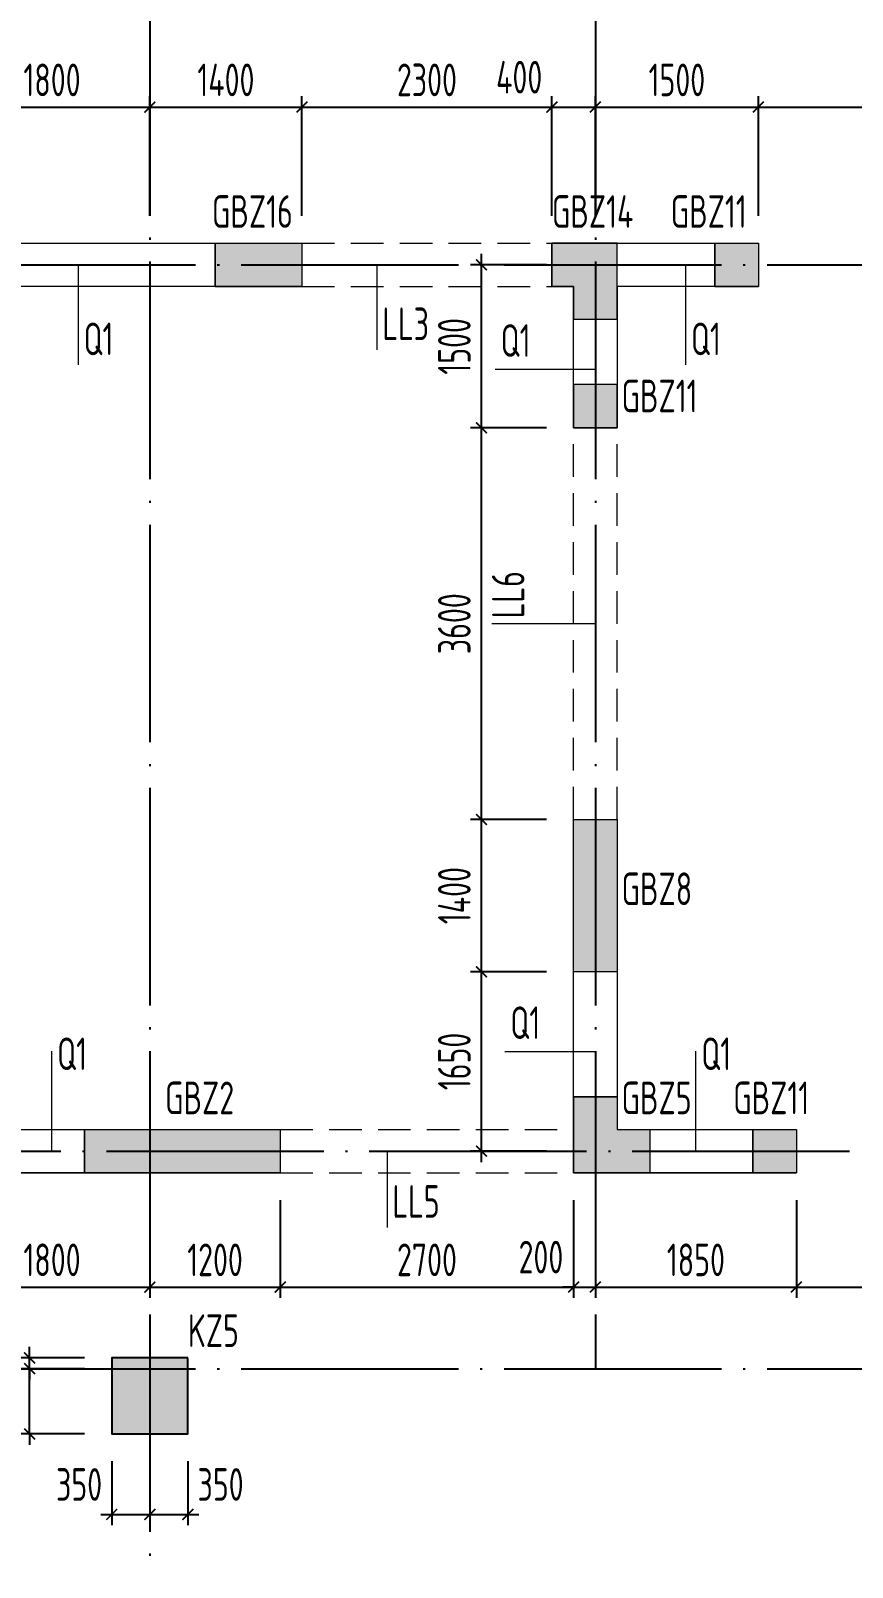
# Model space of a CAD drawing. Header units: millimetres. Extents: x -202076 to 1082610, y -439651 to 179350.
# Drawn here: x 126647 to 134207, y -192306 to -178179 of the extents above; entities that cross this region are included whole.
import ezdxf
from ezdxf.enums import TextEntityAlignment as Align

# ---------------------------------------------------------------- set-up
doc = ezdxf.new("R2010")
doc.units = ezdxf.units.MM
doc.header["$LTSCALE"] = 1000
for name, pattern in [('DASHED', [0.75, 0.5, -0.25]), ('DOTE', [2.42, 2, -0.2, 0.02, -0.2]), ('短虚线', [187.5, 125, -62.5])]:
    doc.linetypes.add(name, pattern=pattern)
doc.layers.add('A_AXIS-轴线', color=36, linetype='DOTE')
doc.layers.add('COLU', color=5, linetype='Continuous')
for name, color, linetype, lineweight in [('BEAM', 4, 'DASHED', 0), ('COLU_TEXT', 6, 'Continuous', 0), ('DIM', 3, 'Continuous', 0), ('WALL', 2, 'Continuous', 0), ('墙柱名称编号', 7, 'Continuous', 18), ('墙柱轮廓', 7, 'Continuous', 18), ('墙梁名称编号', 3, 'Continuous', 18), ('墙梁标注引线', 3, 'Continuous', 18), ('墙身名称编号', 3, 'Continuous', 18), ('墙身标注引线', 3, 'Continuous', 18), ('边缘构件填充', 253, 'Continuous', 18)]:
    doc.layers.add(name, color=color, linetype=linetype, lineweight=lineweight)
doc.styles.add('TSSD_Dimension', font='tssdeng.shx', dxfattribs={"width": 0.7, "bigfont": 'hztxt.shx'})
doc.styles.add('TSSD_Rein', font='tssdeng.shx', dxfattribs={"width": 0.7, "bigfont": 'hztxt.shx'})
doc.dimstyles.new('TSSD_100_100', dxfattribs={"dimtxt": 300, "dimasz": 100, "dimexe": 100, "dimexo": 250, "dimgap": 100, "dimtad": 1, "dimdec": 0, "dimzin": 0, "dimdsep": 46, "dimtxsty": 'TSSD_Dimension', "dimblk": 'ARCHTICK', "dimcen": 0, "dimdle": 100, "dimclrt": 7, "dimadec": 0, "dimazin": 0, "dimtfac": 1, "dimtdec": 0, "dimtix": 1, "dimtmove": 2, "dimatfit": 3, "dimfxl": 1, "dimtolj": 1, "dimtzin": 0, "dimarcsym": 0})

# ---------------------------------------------------------------- blocks, each defined once
blk = doc.blocks.new('_ARCHTICK')
at = {"color": 0, "linetype": 'ByBlock', "const_width": 0.15}
blk.add_lwpolyline([(-0.5, -0.5), (0.5, 0.5)], dxfattribs=at)
blk = doc.blocks.new('*D960')
at = {"layer": 'Defpoints', "color": 0, "transparency": 16777216}
for p in [(126637, -190481), (127393, -190481), (127393, -191081)]:
    blk.add_point(p, dxfattribs=at)
at = {"layer": 'DIM', "color": 0, "lineweight": -2, "transparency": 16777216}
for p, q in [((126637, -190481), (126637, -190381)), ((127143, -190481), (126537, -190481)), ((126637, -191081), (126637, -190481)), ((127143, -191081), (126537, -191081)), ((126637, -191081), (126637, -191181))]:
    blk.add_line(p, q, dxfattribs=at)
at = {"layer": 'DIM', "color": 0, "lineweight": -2, "transparency": 16777216, "xscale": 100, "yscale": 100, "zscale": 100}
for p, rotation in [((126637, -190481), 270), ((126637, -191081), 90)]:
    blk.add_blockref('_ARCHTICK', p, dxfattribs=dict(at, rotation=rotation))
at = {"layer": 'DIM', "color": 7, "transparency": 16777216, "insert": (126387, -190781), "char_height": 300, "attachment_point": 5, "rotation": 90, "style": 'TSSD_Dimension'}
blk.add_mtext('\\A1;600', dxfattribs=at)
blk = doc.blocks.new('*D961')
at = {"layer": 'Defpoints', "color": 0, "transparency": 16777216}
for p in [(126637, -190381), (127393, -190381), (127393, -190481)]:
    blk.add_point(p, dxfattribs=at)
at = {"layer": 'DIM', "color": 0, "lineweight": -2, "transparency": 16777216}
for p, q in [((126637, -190381), (126637, -190281)), ((127143, -190381), (126537, -190381)), ((126637, -190481), (126637, -190381)), ((127143, -190481), (126537, -190481)), ((126637, -190481), (126637, -190581))]:
    blk.add_line(p, q, dxfattribs=at)
at = {"layer": 'DIM', "color": 0, "lineweight": -2, "transparency": 16777216, "xscale": 100, "yscale": 100, "zscale": 100}
for p, rotation in [((126637, -190381), 270), ((126637, -190481), 90)]:
    blk.add_blockref('_ARCHTICK', p, dxfattribs=dict(at, rotation=rotation))
at = {"layer": 'DIM', "color": 7, "transparency": 16777216, "insert": (126362, -190099), "char_height": 300, "attachment_point": 5, "rotation": 90, "style": 'TSSD_Dimension'}
blk.add_mtext('\\A1;100', dxfattribs=at)
blk = doc.blocks.new('*D962')
at = {"layer": 'Defpoints', "color": 0, "transparency": 16777216}
for p in [(127393, -191081), (127743, -191081), (127743, -191820)]:
    blk.add_point(p, dxfattribs=at)
at = {"layer": 'DIM', "color": 0, "lineweight": -2, "transparency": 16777216}
for p, q in [((127393, -191331), (127393, -191920)), ((127743, -191331), (127743, -191920)), ((127293, -191820), (127843, -191820))]:
    blk.add_line(p, q, dxfattribs=at)
at = {"layer": 'DIM', "color": 0, "lineweight": -2, "transparency": 16777216, "xscale": 100, "yscale": 100, "zscale": 100, "rotation": 180}
blk.add_blockref('_ARCHTICK', (127393, -191820), dxfattribs=at)
at = {"layer": 'DIM', "color": 0, "lineweight": -2, "transparency": 16777216, "xscale": 100, "yscale": 100, "zscale": 100}
blk.add_blockref('_ARCHTICK', (127743, -191820), dxfattribs=at)
at = {"layer": 'DIM', "color": 7, "transparency": 16777216, "insert": (127092, -191545), "char_height": 300, "attachment_point": 5, "style": 'TSSD_Dimension'}
blk.add_mtext('\\A1;350', dxfattribs=at)
blk = doc.blocks.new('*D963')
at = {"layer": 'Defpoints', "color": 0, "transparency": 16777216}
for p in [(127743, -191081), (128093, -191081), (128093, -191820)]:
    blk.add_point(p, dxfattribs=at)
at = {"layer": 'DIM', "color": 0, "lineweight": -2, "transparency": 16777216}
for p, q in [((127743, -191331), (127743, -191920)), ((128093, -191331), (128093, -191920)), ((127643, -191820), (128193, -191820))]:
    blk.add_line(p, q, dxfattribs=at)
at = {"layer": 'DIM', "color": 0, "lineweight": -2, "transparency": 16777216, "xscale": 100, "yscale": 100, "zscale": 100, "rotation": 180}
blk.add_blockref('_ARCHTICK', (127743, -191820), dxfattribs=at)
at = {"layer": 'DIM', "color": 0, "lineweight": -2, "transparency": 16777216, "xscale": 100, "yscale": 100, "zscale": 100}
blk.add_blockref('_ARCHTICK', (128093, -191820), dxfattribs=at)
at = {"layer": 'DIM', "color": 7, "transparency": 16777216, "insert": (128394, -191545), "char_height": 300, "attachment_point": 5, "style": 'TSSD_Dimension'}
blk.add_mtext('\\A1;350', dxfattribs=at)
blk = doc.blocks.new('*D862')
at = {"layer": 'Defpoints', "color": 0, "transparency": 16777216}
for p in [(125943, -188681), (127743, -188681), (127743, -189730)]:
    blk.add_point(p, dxfattribs=at)
at = {"layer": 'DIM', "color": 0, "lineweight": -2, "transparency": 16777216}
for p, q in [((125943, -188931), (125943, -189830)), ((127743, -188931), (127743, -189830)), ((125843, -189730), (127843, -189730))]:
    blk.add_line(p, q, dxfattribs=at)
at = {"layer": 'DIM', "color": 0, "lineweight": -2, "transparency": 16777216, "xscale": 100, "yscale": 100, "zscale": 100, "rotation": 180}
blk.add_blockref('_ARCHTICK', (125943, -189730), dxfattribs=at)
at = {"layer": 'DIM', "color": 0, "lineweight": -2, "transparency": 16777216, "xscale": 100, "yscale": 100, "zscale": 100}
blk.add_blockref('_ARCHTICK', (127743, -189730), dxfattribs=at)
at = {"layer": 'DIM', "color": 7, "transparency": 16777216, "insert": (126843, -189480), "char_height": 300, "attachment_point": 5, "style": 'TSSD_Dimension'}
blk.add_mtext('\\A1;1800', dxfattribs=at)
blk = doc.blocks.new('*D863')
at = {"layer": 'Defpoints', "color": 0, "transparency": 16777216}
for p in [(127743, -188681), (128943, -188681), (128943, -189730)]:
    blk.add_point(p, dxfattribs=at)
at = {"layer": 'DIM', "color": 0, "lineweight": -2, "transparency": 16777216}
for p, q in [((127743, -188931), (127743, -189830)), ((128943, -188931), (128943, -189830)), ((127643, -189730), (129043, -189730))]:
    blk.add_line(p, q, dxfattribs=at)
at = {"layer": 'DIM', "color": 0, "lineweight": -2, "transparency": 16777216, "xscale": 100, "yscale": 100, "zscale": 100, "rotation": 180}
blk.add_blockref('_ARCHTICK', (127743, -189730), dxfattribs=at)
at = {"layer": 'DIM', "color": 0, "lineweight": -2, "transparency": 16777216, "xscale": 100, "yscale": 100, "zscale": 100}
blk.add_blockref('_ARCHTICK', (128943, -189730), dxfattribs=at)
at = {"layer": 'DIM', "color": 7, "transparency": 16777216, "insert": (128343, -189480), "char_height": 300, "attachment_point": 5, "style": 'TSSD_Dimension'}
blk.add_mtext('\\A1;1200', dxfattribs=at)
blk = doc.blocks.new('*D864')
at = {"layer": 'Defpoints', "color": 0, "transparency": 16777216}
for p in [(128943, -188681), (131643, -188681), (131643, -189730)]:
    blk.add_point(p, dxfattribs=at)
at = {"layer": 'DIM', "color": 0, "lineweight": -2, "transparency": 16777216}
for p, q in [((128943, -188931), (128943, -189830)), ((131643, -188931), (131643, -189830)), ((128843, -189730), (131743, -189730))]:
    blk.add_line(p, q, dxfattribs=at)
at = {"layer": 'DIM', "color": 0, "lineweight": -2, "transparency": 16777216, "xscale": 100, "yscale": 100, "zscale": 100, "rotation": 180}
blk.add_blockref('_ARCHTICK', (128943, -189730), dxfattribs=at)
at = {"layer": 'DIM', "color": 0, "lineweight": -2, "transparency": 16777216, "xscale": 100, "yscale": 100, "zscale": 100}
blk.add_blockref('_ARCHTICK', (131643, -189730), dxfattribs=at)
at = {"layer": 'DIM', "color": 7, "transparency": 16777216, "insert": (130293, -189480), "char_height": 300, "attachment_point": 5, "style": 'TSSD_Dimension'}
blk.add_mtext('\\A1;2700', dxfattribs=at)
blk = doc.blocks.new('*D865')
at = {"layer": 'Defpoints', "color": 0, "transparency": 16777216}
for p in [(131643, -188681), (131843, -188681), (131843, -189730)]:
    blk.add_point(p, dxfattribs=at)
at = {"layer": 'DIM', "color": 0, "lineweight": -2, "transparency": 16777216}
for p, q in [((131643, -188931), (131643, -189830)), ((131843, -188931), (131843, -189830)), ((131643, -189730), (131543, -189730)), ((131643, -189730), (131843, -189730)), ((131843, -189730), (131943, -189730))]:
    blk.add_line(p, q, dxfattribs=at)
at = {"layer": 'DIM', "color": 0, "lineweight": -2, "transparency": 16777216, "xscale": 100, "yscale": 100, "zscale": 100}
blk.add_blockref('_ARCHTICK', (131643, -189730), dxfattribs=at)
at = {"layer": 'DIM', "color": 0, "lineweight": -2, "transparency": 16777216, "xscale": 100, "yscale": 100, "zscale": 100, "rotation": 180}
blk.add_blockref('_ARCHTICK', (131843, -189730), dxfattribs=at)
at = {"layer": 'DIM', "color": 7, "transparency": 16777216, "insert": (131342, -189455), "char_height": 300, "attachment_point": 5, "style": 'TSSD_Dimension'}
blk.add_mtext('\\A1;200', dxfattribs=at)
blk = doc.blocks.new('*D866')
at = {"layer": 'Defpoints', "color": 0, "transparency": 16777216}
for p in [(131843, -188681), (133693, -188681), (133693, -189730)]:
    blk.add_point(p, dxfattribs=at)
at = {"layer": 'DIM', "color": 0, "lineweight": -2, "transparency": 16777216}
for p, q in [((131843, -188931), (131843, -189830)), ((133693, -188931), (133693, -189830)), ((131743, -189730), (133793, -189730))]:
    blk.add_line(p, q, dxfattribs=at)
at = {"layer": 'DIM', "color": 0, "lineweight": -2, "transparency": 16777216, "xscale": 100, "yscale": 100, "zscale": 100, "rotation": 180}
blk.add_blockref('_ARCHTICK', (131843, -189730), dxfattribs=at)
at = {"layer": 'DIM', "color": 0, "lineweight": -2, "transparency": 16777216, "xscale": 100, "yscale": 100, "zscale": 100}
blk.add_blockref('_ARCHTICK', (133693, -189730), dxfattribs=at)
at = {"layer": 'DIM', "color": 7, "transparency": 16777216, "insert": (132768, -189480), "char_height": 300, "attachment_point": 5, "style": 'TSSD_Dimension'}
blk.add_mtext('\\A1;1850', dxfattribs=at)
blk = doc.blocks.new('*D867')
at = {"layer": 'Defpoints', "color": 0, "transparency": 16777216}
for p in [(133693, -188681), (136143, -188681), (136143, -189730)]:
    blk.add_point(p, dxfattribs=at)
at = {"layer": 'DIM', "color": 0, "lineweight": -2, "transparency": 16777216}
for p, q in [((133693, -188931), (133693, -189830)), ((136143, -188931), (136143, -189830)), ((133593, -189730), (136243, -189730))]:
    blk.add_line(p, q, dxfattribs=at)
at = {"layer": 'DIM', "color": 0, "lineweight": -2, "transparency": 16777216, "xscale": 100, "yscale": 100, "zscale": 100, "rotation": 180}
blk.add_blockref('_ARCHTICK', (133693, -189730), dxfattribs=at)
at = {"layer": 'DIM', "color": 0, "lineweight": -2, "transparency": 16777216, "xscale": 100, "yscale": 100, "zscale": 100}
blk.add_blockref('_ARCHTICK', (136143, -189730), dxfattribs=at)
at = {"layer": 'DIM', "color": 7, "transparency": 16777216, "insert": (134918, -189480), "char_height": 300, "attachment_point": 5, "style": 'TSSD_Dimension'}
blk.add_mtext('\\A1;2450', dxfattribs=at)
blk = doc.blocks.new('*D889')
at = {"layer": 'Defpoints', "color": 0, "transparency": 16777216}
for p in [(127743, -178881), (125943, -180131), (127743, -180131)]:
    blk.add_point(p, dxfattribs=at)
at = {"layer": 'DIM', "color": 0, "lineweight": -2, "transparency": 16777216}
for p, q in [((125943, -179881), (125943, -178781)), ((127743, -179881), (127743, -178781)), ((125843, -178881), (127843, -178881))]:
    blk.add_line(p, q, dxfattribs=at)
at = {"layer": 'DIM', "color": 0, "lineweight": -2, "transparency": 16777216, "xscale": 100, "yscale": 100, "zscale": 100, "rotation": 180}
blk.add_blockref('_ARCHTICK', (125943, -178881), dxfattribs=at)
at = {"layer": 'DIM', "color": 0, "lineweight": -2, "transparency": 16777216, "xscale": 100, "yscale": 100, "zscale": 100}
blk.add_blockref('_ARCHTICK', (127743, -178881), dxfattribs=at)
at = {"layer": 'DIM', "color": 7, "transparency": 16777216, "insert": (126843, -178631), "char_height": 300, "attachment_point": 5, "style": 'TSSD_Dimension'}
blk.add_mtext('\\A1;1800', dxfattribs=at)
blk = doc.blocks.new('*D890')
at = {"layer": 'Defpoints', "color": 0, "transparency": 16777216}
for p in [(129143, -178881), (127743, -180131), (129143, -180131)]:
    blk.add_point(p, dxfattribs=at)
at = {"layer": 'DIM', "color": 0, "lineweight": -2, "transparency": 16777216}
for p, q in [((127743, -179881), (127743, -178781)), ((129143, -179881), (129143, -178781)), ((127643, -178881), (129243, -178881))]:
    blk.add_line(p, q, dxfattribs=at)
at = {"layer": 'DIM', "color": 0, "lineweight": -2, "transparency": 16777216, "xscale": 100, "yscale": 100, "zscale": 100, "rotation": 180}
blk.add_blockref('_ARCHTICK', (127743, -178881), dxfattribs=at)
at = {"layer": 'DIM', "color": 0, "lineweight": -2, "transparency": 16777216, "xscale": 100, "yscale": 100, "zscale": 100}
blk.add_blockref('_ARCHTICK', (129143, -178881), dxfattribs=at)
at = {"layer": 'DIM', "color": 7, "transparency": 16777216, "insert": (128443, -178631), "char_height": 300, "attachment_point": 5, "style": 'TSSD_Dimension'}
blk.add_mtext('\\A1;1400', dxfattribs=at)
blk = doc.blocks.new('*D891')
at = {"layer": 'Defpoints', "color": 0, "transparency": 16777216}
for p in [(131443, -178881), (129143, -180131), (131443, -180131)]:
    blk.add_point(p, dxfattribs=at)
at = {"layer": 'DIM', "color": 0, "lineweight": -2, "transparency": 16777216}
for p, q in [((129143, -179881), (129143, -178781)), ((131443, -179881), (131443, -178781)), ((129043, -178881), (131543, -178881))]:
    blk.add_line(p, q, dxfattribs=at)
at = {"layer": 'DIM', "color": 0, "lineweight": -2, "transparency": 16777216, "xscale": 100, "yscale": 100, "zscale": 100, "rotation": 180}
blk.add_blockref('_ARCHTICK', (129143, -178881), dxfattribs=at)
at = {"layer": 'DIM', "color": 0, "lineweight": -2, "transparency": 16777216, "xscale": 100, "yscale": 100, "zscale": 100}
blk.add_blockref('_ARCHTICK', (131443, -178881), dxfattribs=at)
at = {"layer": 'DIM', "color": 7, "transparency": 16777216, "insert": (130293, -178631), "char_height": 300, "attachment_point": 5, "style": 'TSSD_Dimension'}
blk.add_mtext('\\A1;2300', dxfattribs=at)
blk = doc.blocks.new('*D892')
at = {"layer": 'Defpoints', "color": 0, "transparency": 16777216}
for p in [(131843, -178881), (131443, -180131), (131843, -180131)]:
    blk.add_point(p, dxfattribs=at)
at = {"layer": 'DIM', "color": 0, "lineweight": -2, "transparency": 16777216}
for p, q in [((131443, -179881), (131443, -178781)), ((131843, -179881), (131843, -178781)), ((131343, -178881), (131943, -178881))]:
    blk.add_line(p, q, dxfattribs=at)
at = {"layer": 'DIM', "color": 0, "lineweight": -2, "transparency": 16777216, "xscale": 100, "yscale": 100, "zscale": 100, "rotation": 180}
blk.add_blockref('_ARCHTICK', (131443, -178881), dxfattribs=at)
at = {"layer": 'DIM', "color": 0, "lineweight": -2, "transparency": 16777216, "xscale": 100, "yscale": 100, "zscale": 100}
blk.add_blockref('_ARCHTICK', (131843, -178881), dxfattribs=at)
at = {"layer": 'DIM', "color": 7, "transparency": 16777216, "insert": (131142, -178606), "char_height": 300, "attachment_point": 5, "style": 'TSSD_Dimension'}
blk.add_mtext('\\A1;400', dxfattribs=at)
blk = doc.blocks.new('*D893')
at = {"layer": 'Defpoints', "color": 0, "transparency": 16777216}
for p in [(133343, -178881), (131843, -180131), (133343, -180131)]:
    blk.add_point(p, dxfattribs=at)
at = {"layer": 'DIM', "color": 0, "lineweight": -2, "transparency": 16777216}
for p, q in [((131843, -179881), (131843, -178781)), ((133343, -179881), (133343, -178781)), ((131743, -178881), (133443, -178881))]:
    blk.add_line(p, q, dxfattribs=at)
at = {"layer": 'DIM', "color": 0, "lineweight": -2, "transparency": 16777216, "xscale": 100, "yscale": 100, "zscale": 100, "rotation": 180}
blk.add_blockref('_ARCHTICK', (131843, -178881), dxfattribs=at)
at = {"layer": 'DIM', "color": 0, "lineweight": -2, "transparency": 16777216, "xscale": 100, "yscale": 100, "zscale": 100}
blk.add_blockref('_ARCHTICK', (133343, -178881), dxfattribs=at)
at = {"layer": 'DIM', "color": 7, "transparency": 16777216, "insert": (132593, -178631), "char_height": 300, "attachment_point": 5, "style": 'TSSD_Dimension'}
blk.add_mtext('\\A1;1500', dxfattribs=at)
blk = doc.blocks.new('*D894')
at = {"layer": 'Defpoints', "color": 0, "transparency": 16777216}
for p in [(136143, -178881), (133343, -180131), (136143, -180131)]:
    blk.add_point(p, dxfattribs=at)
at = {"layer": 'DIM', "color": 0, "lineweight": -2, "transparency": 16777216}
for p, q in [((133343, -179881), (133343, -178781)), ((136143, -179881), (136143, -178781)), ((133243, -178881), (136243, -178881))]:
    blk.add_line(p, q, dxfattribs=at)
at = {"layer": 'DIM', "color": 0, "lineweight": -2, "transparency": 16777216, "xscale": 100, "yscale": 100, "zscale": 100, "rotation": 180}
blk.add_blockref('_ARCHTICK', (133343, -178881), dxfattribs=at)
at = {"layer": 'DIM', "color": 0, "lineweight": -2, "transparency": 16777216, "xscale": 100, "yscale": 100, "zscale": 100}
blk.add_blockref('_ARCHTICK', (136143, -178881), dxfattribs=at)
at = {"layer": 'DIM', "color": 7, "transparency": 16777216, "insert": (134743, -178631), "char_height": 300, "attachment_point": 5, "style": 'TSSD_Dimension'}
blk.add_mtext('\\A1;2800', dxfattribs=at)
blk = doc.blocks.new('*D903')
at = {"layer": 'Defpoints', "color": 0, "transparency": 16777216}
for p in [(130795, -186831), (131643, -186831), (131643, -188481)]:
    blk.add_point(p, dxfattribs=at)
at = {"layer": 'DIM', "color": 0, "lineweight": -2, "transparency": 16777216}
for p, q in [((130795, -188581), (130795, -186731)), ((131393, -186831), (130695, -186831)), ((131393, -188481), (130695, -188481))]:
    blk.add_line(p, q, dxfattribs=at)
at = {"layer": 'DIM', "color": 0, "lineweight": -2, "transparency": 16777216, "xscale": 100, "yscale": 100, "zscale": 100}
for p, rotation in [((130795, -186831), 90), ((130795, -188481), 270)]:
    blk.add_blockref('_ARCHTICK', p, dxfattribs=dict(at, rotation=rotation))
at = {"layer": 'DIM', "color": 7, "transparency": 16777216, "insert": (130545, -187656), "char_height": 300, "attachment_point": 5, "rotation": 90, "style": 'TSSD_Dimension'}
blk.add_mtext('\\A1;1650', dxfattribs=at)
blk = doc.blocks.new('*D904')
at = {"layer": 'Defpoints', "color": 0, "transparency": 16777216}
for p in [(130795, -185431), (131643, -185431), (131643, -186831)]:
    blk.add_point(p, dxfattribs=at)
at = {"layer": 'DIM', "color": 0, "lineweight": -2, "transparency": 16777216}
for p, q in [((130795, -186931), (130795, -185331)), ((131393, -185431), (130695, -185431)), ((131393, -186831), (130695, -186831))]:
    blk.add_line(p, q, dxfattribs=at)
at = {"layer": 'DIM', "color": 0, "lineweight": -2, "transparency": 16777216, "xscale": 100, "yscale": 100, "zscale": 100}
for p, rotation in [((130795, -185431), 90), ((130795, -186831), 270)]:
    blk.add_blockref('_ARCHTICK', p, dxfattribs=dict(at, rotation=rotation))
at = {"layer": 'DIM', "color": 7, "transparency": 16777216, "insert": (130545, -186131), "char_height": 300, "attachment_point": 5, "rotation": 90, "style": 'TSSD_Dimension'}
blk.add_mtext('\\A1;1400', dxfattribs=at)
blk = doc.blocks.new('*D905')
at = {"layer": 'Defpoints', "color": 0, "transparency": 16777216}
for p in [(130795, -181831), (131643, -181831), (131643, -185431)]:
    blk.add_point(p, dxfattribs=at)
at = {"layer": 'DIM', "color": 0, "lineweight": -2, "transparency": 16777216}
for p, q in [((130795, -185531), (130795, -181731)), ((131393, -181831), (130695, -181831)), ((131393, -185431), (130695, -185431))]:
    blk.add_line(p, q, dxfattribs=at)
at = {"layer": 'DIM', "color": 0, "lineweight": -2, "transparency": 16777216, "xscale": 100, "yscale": 100, "zscale": 100}
for p, rotation in [((130795, -181831), 90), ((130795, -185431), 270)]:
    blk.add_blockref('_ARCHTICK', p, dxfattribs=dict(at, rotation=rotation))
at = {"layer": 'DIM', "color": 7, "transparency": 16777216, "insert": (130545, -183631), "char_height": 300, "attachment_point": 5, "rotation": 90, "style": 'TSSD_Dimension'}
blk.add_mtext('\\A1;3600', dxfattribs=at)
blk = doc.blocks.new('*D906')
at = {"layer": 'Defpoints', "color": 0, "transparency": 16777216}
for p in [(130795, -180331), (131643, -180331), (131643, -181831)]:
    blk.add_point(p, dxfattribs=at)
at = {"layer": 'DIM', "color": 0, "lineweight": -2, "transparency": 16777216}
for p, q in [((130795, -181931), (130795, -180231)), ((131393, -180331), (130695, -180331)), ((131393, -181831), (130695, -181831))]:
    blk.add_line(p, q, dxfattribs=at)
at = {"layer": 'DIM', "color": 0, "lineweight": -2, "transparency": 16777216, "xscale": 100, "yscale": 100, "zscale": 100}
for p, rotation in [((130795, -180331), 90), ((130795, -181831), 270)]:
    blk.add_blockref('_ARCHTICK', p, dxfattribs=dict(at, rotation=rotation))
at = {"layer": 'DIM', "color": 7, "transparency": 16777216, "insert": (130545, -181081), "char_height": 300, "attachment_point": 5, "rotation": 90, "style": 'TSSD_Dimension'}
blk.add_mtext('\\A1;1500', dxfattribs=at)

msp = doc.modelspace()

# ---------------------------------------------------------------- hatches: boundary and pattern name
at = {"layer": '边缘构件填充'}
h = msp.add_hatch(color=256, dxfattribs=at)
h.dxf.hatch_style = 1
h.paths.add_polyline_path([(129142.7, -180131), (128342.7, -180131), (128342.7, -180531), (129142.7, -180531)])
h = msp.add_hatch(color=256, dxfattribs=at)
h.dxf.hatch_style = 1
h.paths.add_polyline_path([(132042.7, -180831), (132042.7, -180531), (132042.7, -180131), (131442.7, -180131), (131442.7, -180531), (131642.7, -180531), (131642.7, -180831)])
h = msp.add_hatch(color=256, dxfattribs=at)
h.dxf.hatch_style = 1
h.paths.add_polyline_path([(133342.7, -180531), (133342.7, -180131), (132942.7, -180131), (132942.7, -180531)])
h = msp.add_hatch(color=256, dxfattribs=at)
h.dxf.hatch_style = 1
h.paths.add_polyline_path([(132042.7, -181431), (131642.7, -181431), (131642.7, -181831), (132042.7, -181831)])
h = msp.add_hatch(color=256, dxfattribs=at)
h.dxf.hatch_style = 1
h.paths.add_polyline_path([(131642.7, -186831), (131642.7, -185431), (132042.7, -185431), (132042.7, -186831)])
h = msp.add_hatch(color=256, dxfattribs=at)
h.dxf.hatch_style = 1
h.paths.add_polyline_path([(132342.7, -188281), (132042.7, -188281), (132042.7, -187981), (131642.7, -187981), (131642.7, -188681), (132342.7, -188681)])
h = msp.add_hatch(color=256, dxfattribs=at)
h.dxf.hatch_style = 1
h.paths.add_polyline_path([(127142.7, -188281), (127142.7, -188681), (128942.7, -188681), (128942.7, -188281)])
h = msp.add_hatch(color=256, dxfattribs=at)
h.dxf.hatch_style = 1
h.paths.add_polyline_path([(133692.7, -188681), (133692.7, -188281), (133292.7, -188281), (133292.7, -188681)])
h = msp.add_hatch(color=256, dxfattribs=at)
h.dxf.hatch_style = 1
h.paths.add_polyline_path([(128092.7, -190381), (127392.7, -190381), (127392.7, -191081), (128092.7, -191081)])

# ---------------------------------------------------------------- linework, layer by layer
at = {"layer": 'A_AXIS-轴线'}
for p, q in [((127742.7, -177881), (127742.7, -203081)), ((131842.7, -177881), (131842.7, -190481)), ((115242.7, -188481), (140192.7, -188481))]:
    msp.add_line(p, q, dxfattribs=at)
for points in [[(99542.7, -180331), (155943, -180331)], [(99542.7, -190481), (155943, -190481)]]:
    msp.add_lwpolyline(points, dxfattribs=at)
at = {"layer": 'BEAM', "ltscale": 0.6}
for p, q in [((129142.7, -180131), (131442.7, -180131)), ((129142.7, -180531), (131442.7, -180531)), ((131642.7, -185431), (131642.7, -181831)), ((132042.7, -185431), (132042.7, -181831)), ((128942.7, -188281), (131642.7, -188281)), ((128942.7, -188681), (131642.7, -188681))]:
    msp.add_line(p, q, dxfattribs=at)
at = {"layer": 'COLU'}
msp.add_lwpolyline([(128092.7, -190381), (127392.7, -190381), (127392.7, -191081), (128092.7, -191081)], close=True, dxfattribs=at)
at = {"layer": 'WALL'}
for points in [[(129142.7, -180531), (125942.7, -180531), (125942.7, -180131), (129142.7, -180131), (129142.7, -180531), (125942.7, -180531)], [(132042.7, -181831), (131642.7, -181831), (131642.7, -180531), (131442.7, -180531), (131442.7, -180131), (133342.7, -180131), (133342.7, -180531), (132042.7, -180531), (132042.7, -181831)], [(131642.7, -188681), (131642.7, -185431), (132042.7, -185431), (132042.7, -188281), (133692.7, -188281), (133692.7, -188681), (131642.7, -188681), (133692.7, -188681)], [(125942.7, -188681), (125942.7, -188281), (128942.7, -188281), (128942.7, -188681), (125942.7, -188681), (128942.7, -188681)]]:
    msp.add_lwpolyline(points, dxfattribs=at)
at = {"layer": '墙柱轮廓', "linetype": '短虚线'}
for points in [[(128342.7, -180131), (128342.7, -180531), (128342.7, -180131), (129142.7, -180131), (129142.7, -180531), (128342.7, -180531), (129142.7, -180531)], [(132942.7, -180131), (132942.7, -180531), (132942.7, -180131), (133342.7, -180131), (133342.7, -180531), (132942.7, -180531), (133342.7, -180531)], [(132042.7, -181431), (131642.7, -181431), (131642.7, -181831), (132042.7, -181831), (132042.7, -181431)], [(132042.7, -187981), (131642.7, -187981), (132042.7, -187981), (132042.7, -188281), (132342.7, -188281), (132342.7, -188681), (131642.7, -188681), (131642.7, -187981), (131642.7, -188681)], [(127142.7, -188281), (127142.7, -188681), (127142.7, -188281), (128942.7, -188281), (128942.7, -188681), (127142.7, -188681), (128942.7, -188681)], [(133292.7, -188281), (133292.7, -188681), (133292.7, -188281), (133692.7, -188281), (133692.7, -188681), (133292.7, -188681), (133692.7, -188681)]]:
    msp.add_lwpolyline(points, dxfattribs=at)
at = {"layer": '墙柱轮廓'}
msp.add_lwpolyline([(132042.7, -180831), (132042.7, -180531), (132042.7, -180531), (132042.7, -180131), (131442.7, -180131), (131442.7, -180531), (131642.7, -180531), (131642.7, -180831)], close=True, dxfattribs=at)
msp.add_lwpolyline([(131642.7, -186831), (131642.7, -185431), (132042.7, -185431), (132042.7, -186831), (131642.7, -186831)], dxfattribs=at)
at = {"layer": '墙梁标注引线'}
for p, q in [((129832.7, -180331), (129832.7, -181113.5)), ((131842.7, -183631), (130890.7, -183631)), ((129925.6, -188481), (129925.6, -189182.9))]:
    msp.add_line(p, q, dxfattribs=at)
at = {"layer": '墙身标注引线'}
for p, q in [((127082.7, -180331), (127082.7, -181252.2)), ((132672.7, -180331), (132672.7, -181252.2)), ((131842.7, -181293.5), (130921.5, -181293.5)), ((126839.7, -188481), (126839.7, -187559.8)), ((131842.7, -187566), (131010.2, -187566)), ((132767.7, -188481), (132767.7, -187559.8))]:
    msp.add_line(p, q, dxfattribs=at)

# ---------------------------------------------------------------- texts
at = {"layer": 'COLU_TEXT', "linetype": 'Continuous', "style": 'TSSD_Rein', "width": 0.7}
msp.add_text('KZ5', height=300, dxfattribs=at).set_placement((128092.7, -190281))
at = {"layer": '墙柱名称编号', "color": 2, "linetype": 'Continuous', "style": 'TSSD_Rein', "width": 0.7}
for s, p in [('GBZ16', (128314.5, -180081)), ('GBZ14', (131442.7, -180081)), ('GBZ11', (132536.1, -180081)), ('GBZ11', (132083.4, -181777.1)), ('GBZ8', (132083.4, -186308.6)), ('GBZ2', (127883, -188231)), ('GBZ5', (132083.4, -188231)), ('GBZ11', (133111.2, -188231))]:
    msp.add_text(s, height=300, dxfattribs=at).set_placement(p, align=Align.BOTTOM_LEFT)
at = {"layer": '墙梁名称编号', "linetype": 'Continuous', "style": 'TSSD_Rein', "width": 0.7}
for s, p in [('LL3', (129882.7, -181113.5)), ('LL5', (129975.6, -189182.9))]:
    msp.add_text(s, height=300, dxfattribs=at).set_placement(p, align=Align.BOTTOM_LEFT)
msp.add_text('LL6', height=300, rotation=90, dxfattribs=at).set_placement((130890.7, -183581), align=Align.TOP_LEFT)
at = {"layer": '墙身名称编号', "linetype": 'Continuous', "style": 'TSSD_Rein', "width": 0.7}
for p in [(127132.7, -181252.2), (130971.5, -181266.8), (132722.7, -181252.2), (131060.2, -187539.3), (126889.7, -187825.2), (132817.7, -187825.2)]:
    msp.add_text('Q1', height=300, dxfattribs=at).set_placement(p, align=Align.BOTTOM_LEFT)

# ---------------------------------------------------------------- dimensions: what is measured, and where the dimension line sits
at = {"layer": 'DIM'}
for base, p1, p2, picture, middle in [((131842.7, -178881), (131442.7, -180131), (131842.7, -180131), '*D892', (131141.6, -178606)), ((131842.7, -189730.1), (131642.7, -188681), (131842.7, -188681), '*D865', (131341.6, -189455.1)), ((127742.7, -191820.5), (127392.7, -191081), (127742.7, -191081), '*D962', (127091.6, -191545.5)), ((128092.7, -191820.5), (127742.7, -191081), (128092.7, -191081), '*D963', (128393.7, -191545.5))]:
    dim = msp.add_linear_dim(base=base, p1=p1, p2=p2, dimstyle='TSSD_100_100', dxfattribs=at)
    dim.commit()
    dim.dimension.update_dxf_attribs({"geometry": picture, "text_midpoint": middle, "dimtype": 160})
for base, p1, p2, picture, middle in [((127742.7, -178881), (125942.7, -180131), (127742.7, -180131), '*D889', (126842.7, -178631)), ((129142.7, -178881), (127742.7, -180131), (129142.7, -180131), '*D890', (128442.7, -178631)), ((131442.7, -178881), (129142.7, -180131), (131442.7, -180131), '*D891', (130292.7, -178631)), ((133342.7, -178881), (131842.7, -180131), (133342.7, -180131), '*D893', (132592.7, -178631)), ((136142.7, -178881), (133342.7, -180131), (136142.7, -180131), '*D894', (134742.7, -178631)), ((127742.7, -189730.1), (125942.7, -188681), (127742.7, -188681), '*D862', (126842.7, -189480.1)), ((128942.7, -189730.1), (127742.7, -188681), (128942.7, -188681), '*D863', (128342.7, -189480.1)), ((131642.7, -189730.1), (128942.7, -188681), (131642.7, -188681), '*D864', (130292.7, -189480.1)), ((133692.7, -189730.1), (131842.7, -188681), (133692.7, -188681), '*D866', (132767.7, -189480.1)), ((136142.7, -189730.1), (133692.7, -188681), (136142.7, -188681), '*D867', (134917.7, -189480.1))]:
    dim = msp.add_linear_dim(base=base, p1=p1, p2=p2, dimstyle='TSSD_100_100', dxfattribs=at)
    dim.commit()
    dim.dimension.update_dxf_attribs({"geometry": picture, "text_midpoint": middle})
for base, p1, p2, picture, middle in [((130795, -180331), (131642.7, -181831), (131642.7, -180331), '*D906', (130545, -181081)), ((130795, -181831), (131642.7, -185431), (131642.7, -181831), '*D905', (130545, -183631)), ((130795, -185431), (131642.7, -186831), (131642.7, -185431), '*D904', (130545, -186131)), ((130795, -186831), (131642.7, -188481), (131642.7, -186831), '*D903', (130545, -187656)), ((126637.4, -190481), (127392.7, -191081), (127392.7, -190481), '*D960', (126387.4, -190781))]:
    dim = msp.add_linear_dim(base=base, p1=p1, p2=p2, angle=90, dimstyle='TSSD_100_100', dxfattribs=at)
    dim.commit()
    dim.dimension.update_dxf_attribs({"geometry": picture, "text_midpoint": middle})
dim = msp.add_linear_dim(base=(126637.4, -190381), p1=(127392.7, -190481), p2=(127392.7, -190381), angle=90, dimstyle='TSSD_100_100', dxfattribs=at)
dim.commit()
dim.dimension.update_dxf_attribs({"geometry": '*D961', "text_midpoint": (126362.4, -190098.8), "dimtype": 160})

doc.saveas('drawing.dxf')
